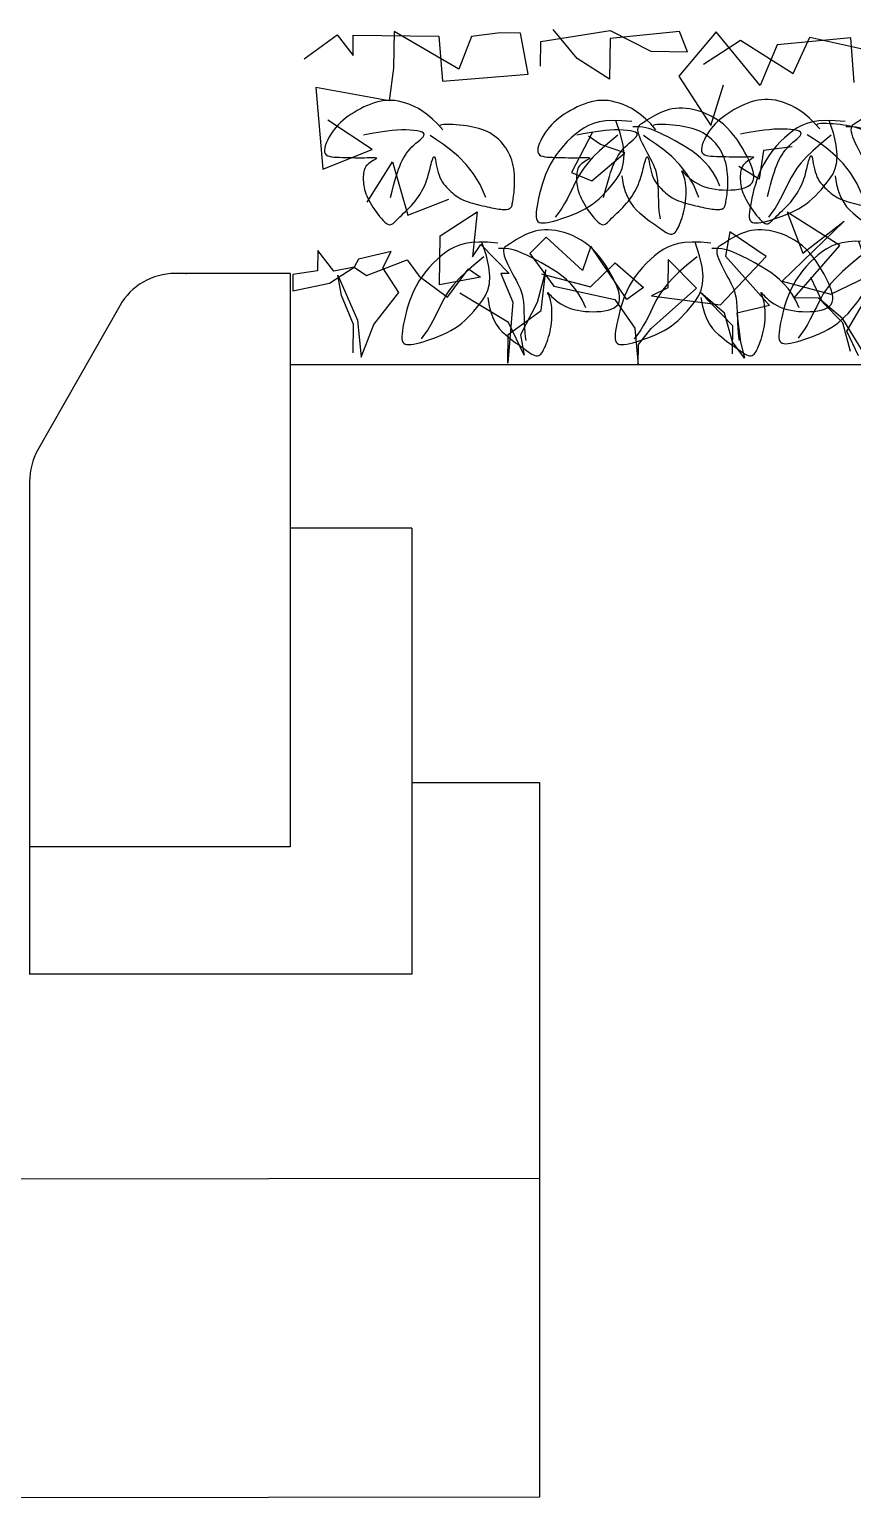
# Model space of a CAD drawing. Header units: millimetres. Extents: x 2 to 5882, y 1831 to 3462.
# Drawn here: x 1031.99 to 1035.22, y 2693.5 to 2699.31 of the extents above; entities that cross this region are included whole.
import ezdxf

# ---------------------------------------------------------------- set-up
doc = ezdxf.new("R2010")
doc.units = ezdxf.units.MM
for name, color, linetype in [('fz', 7, 'Continuous'), ('LH', 94, 'Continuous'), ('PP-COM', 7, 'Continuous'), ('尺寸标注', 4, 'Continuous'), ('绿化', 3, 'Continuous')]:
    doc.layers.add(name, color=color, linetype=linetype)

# ---------------------------------------------------------------- blocks, each defined once
blk = doc.blocks.new('cs2')
for p, q in [((4730.5877, 1071.789), (4730.1362, 1071.789)), ((4730.5877, 1071.789), (4730.5877, 1069.539)), ((4729.9188, 1071.6624), (4729.5975, 1071.0964)), ((4729.565, 1070.973), (4729.565, 1069.039)), ((4730.5877, 1069.539), (4729.565, 1069.539))]:
    blk.add_line(p, q)
for centre, start, end in [((4730.1362, 1071.539), 90, 150.42004), ((4729.815, 1070.973), 150.42004, 180)]:
    blk.add_arc(centre, 0.25, start, end)
blk.add_point((4730.1798, 1071.789))
blk = doc.blocks.new('LIM43')
at = {"color": 98}
for p, q in [((942285.3405, 2579500.7388), (942285.6132, 2579500.7831)), ((942285.4836, 2579500.6729), (942285.3891, 2579500.7861)), ((942285.6132, 2579500.7831), (942285.7721, 2579500.7009)), ((942284.4114, 2579500.6716), (942284.5407, 2579500.7657)), ((942284.5407, 2579500.7657), (942284.6036, 2579500.6849)), ((942284.6036, 2579500.6849), (942284.6047, 2579500.7649)), ((942284.6047, 2579500.7649), (942284.9407, 2579500.7603)), ((942284.7649, 2579500.7787), (942284.7629, 2579500.6348)), ((942285.019, 2579500.6313), (942284.7649, 2579500.7787)), ((942284.9407, 2579500.7603), (942284.9543, 2579500.5842)), ((942285.0687, 2579500.7585), (942285.019, 2579500.6313)), ((942285.1809, 2579500.773), (942285.0687, 2579500.7585)), ((942285.2609, 2579500.7719), (942285.1809, 2579500.773)), ((942285.2907, 2579500.6116), (942285.2609, 2579500.7719)), ((942285.3392, 2579500.6429), (942285.3405, 2579500.7388)), ((942285.6127, 2579500.7511), (942285.6105, 2579500.5912)), ((942285.8852, 2579500.7793), (942285.6127, 2579500.7511)), ((942286.0292, 2579500.7774), (942285.8828, 2579500.6035)), ((942285.9161, 2579500.699), (942285.8852, 2579500.7793)), ((942285.9794, 2579500.6501), (942286.1247, 2579500.7441)), ((942286.2023, 2579500.5672), (942286.0292, 2579500.7774)), ((942286.1247, 2579500.7441), (942286.331, 2579500.6134)), ((942286.2685, 2579500.7261), (942286.2023, 2579500.5672)), ((942286.557, 2579500.7542), (942286.2685, 2579500.7261)), ((942286.331, 2579500.6134), (942286.397, 2579500.7564)), ((942286.397, 2579500.7564), (942286.7001, 2579500.6883)), ((942286.5706, 2579500.5781), (942286.557, 2579500.7542)), ((942285.6105, 2579500.5912), (942285.4836, 2579500.6729)), ((942285.7721, 2579500.7009), (942285.9161, 2579500.699)), ((942284.7629, 2579500.6348), (942284.7452, 2579500.5071)), ((942284.9543, 2579500.5842), (942285.2907, 2579500.6116)), ((942284.7452, 2579500.5071), (942284.4578, 2579500.559)), ((942284.4578, 2579500.559), (942284.4855, 2579500.2389)), ((942285.8828, 2579500.6035), (942286.0081, 2579500.4099)), ((942286.0081, 2579500.4099), (942286.0583, 2579500.5691)), ((942284.6786, 2579500.3162), (942284.5041, 2579500.4305)), ((942285.5437, 2579500.3843), (942285.4615, 2579500.2255)), ((942285.575, 2579500.3359), (942285.5275, 2579500.3685)), ((942285.6706, 2579500.3026), (942285.575, 2579500.3359)), ((942286.3271, 2579500.3256), (942286.2148, 2579500.3112)), ((942284.4855, 2579500.2389), (942284.6786, 2579500.3162)), ((942284.6597, 2579500.1086), (942284.7579, 2579500.2671)), ((942284.7579, 2579500.2671), (942284.8191, 2579500.0584)), ((942285.5411, 2579500.1925), (942285.6706, 2579500.3026)), ((942286.2148, 2579500.3112), (942286.1973, 2579500.1995)), ((942285.4615, 2579500.2255), (942285.5411, 2579500.1925)), ((942286.1973, 2579500.1995), (942286.118, 2579500.2485)), ((942284.8191, 2579500.0584), (942284.98, 2579500.1202)), ((942284.946, 2579499.9767), (942285.0913, 2579500.0707)), ((942285.0913, 2579500.0707), (942285.0729, 2579499.8951)), ((942286.5311, 2579500.035), (942286.2878, 2579499.7985)), ((942286.5138, 2579499.9393), (942286.3076, 2579500.0701)), ((942286.3076, 2579500.0701), (942286.3694, 2579499.9093)), ((942286.3694, 2579499.9093), (942286.5311, 2579500.035)), ((942284.9434, 2579499.7849), (942284.946, 2579499.9767)), ((942285.362, 2579499.9711), (942285.2971, 2579499.908)), ((942285.5043, 2579499.8412), (942285.362, 2579499.9711)), ((942286.0825, 2579499.9932), (942286.0652, 2579499.8975)), ((942286.2252, 2579499.8953), (942286.0825, 2579499.9932)), ((942284.4651, 2579499.9194), (942284.464, 2579499.8394)), ((942284.528, 2579499.8386), (942284.4651, 2579499.9194)), ((942284.7531, 2579499.9154), (942284.6247, 2579499.8852)), ((942284.7202, 2579499.8519), (942284.7531, 2579499.9154)), ((942285.0729, 2579499.8951), (942285.1056, 2579499.9426)), ((942285.1056, 2579499.9426), (942285.216, 2579499.8292)), ((942285.5376, 2579499.9367), (942285.5043, 2579499.8412)), ((942285.6787, 2579499.7269), (942285.5376, 2579499.9367)), ((942286.335, 2579499.7339), (942286.5138, 2579499.9393)), ((942284.5114, 2579499.7908), (942284.6082, 2579499.8534)), ((942284.6082, 2579499.8534), (942284.528, 2579499.8386)), ((942284.6247, 2579499.8852), (942284.6082, 2579499.8534)), ((942284.6082, 2579499.8534), (942284.6558, 2579499.8208)), ((942284.6558, 2579499.8208), (942284.8167, 2579499.8826)), ((942284.8167, 2579499.8826), (942284.8638, 2579499.818)), ((942285.2971, 2579499.908), (942285.3914, 2579499.7788)), ((942285.5354, 2579499.7768), (942285.6327, 2579499.8714)), ((942285.6327, 2579499.8714), (942285.7434, 2579499.774)), ((942285.8409, 2579499.8846), (942285.8394, 2579499.7727)), ((942285.9514, 2579499.7711), (942285.8409, 2579499.8846)), ((942286.0465, 2579499.7059), (942286.2252, 2579499.8953)), ((942286.0652, 2579499.8975), (942286.2385, 2579499.7033)), ((942286.4792, 2579499.7479), (942286.7047, 2579499.8568)), ((942284.3678, 2579499.8248), (942284.3669, 2579499.7608)), ((942284.464, 2579499.8394), (942284.3678, 2579499.8248)), ((942284.5587, 2579499.7422), (942284.5438, 2579499.8224)), ((942284.5438, 2579499.8224), (942284.6214, 2579499.6454)), ((942284.7829, 2579499.7551), (942284.7202, 2579499.8519)), ((942284.8638, 2579499.818), (942284.9747, 2579499.7365)), ((942285.1038, 2579499.8147), (942284.9434, 2579499.7849)), ((942284.9747, 2579499.7365), (942285.0563, 2579499.8473)), ((942285.0563, 2579499.8473), (942285.1038, 2579499.8147)), ((942285.216, 2579499.8292), (942285.184, 2579499.8296)), ((942285.184, 2579499.8296), (942285.2305, 2579499.717)), ((942285.3603, 2579499.8432), (942285.3265, 2579499.7157)), ((942285.3421, 2579499.6835), (942285.3603, 2579499.8432)), ((942285.344, 2579499.8274), (942285.5354, 2579499.7768)), ((942286.2878, 2579499.7985), (942286.4792, 2579499.7479)), ((942286.4468, 2579499.7164), (942286.4001, 2579499.813)), ((942284.3669, 2579499.7608), (942284.5114, 2579499.7908)), ((942284.6052, 2579499.6296), (942284.5587, 2579499.7422)), ((942284.6852, 2579499.6286), (942284.7829, 2579499.7551)), ((942285.2134, 2579499.6373), (942285.0229, 2579499.7518)), ((942285.3914, 2579499.7788), (942285.6307, 2579499.7276)), ((942285.7434, 2579499.774), (942285.6787, 2579499.7269)), ((942285.7732, 2579499.6137), (942285.9514, 2579499.7711)), ((942285.8394, 2579499.7727), (942285.775, 2579499.7416)), ((942285.775, 2579499.7416), (942286.0465, 2579499.7059)), ((942286.0621, 2579499.6737), (942285.9672, 2579499.7549)), ((942285.9672, 2579499.7549), (942286.0934, 2579499.6253)), ((942285.2305, 2579499.717), (942285.2112, 2579499.4775)), ((942285.2128, 2579499.5894), (942285.3421, 2579499.6835)), ((942285.3265, 2579499.7157), (942285.2608, 2579499.5887)), ((942285.6307, 2579499.7276), (942285.7092, 2579499.6146)), ((942286.2385, 2579499.7033), (942286.1101, 2579499.673)), ((942286.431, 2579499.7326), (942286.335, 2579499.7339)), ((942286.5259, 2579499.6514), (942286.431, 2579499.7326)), ((942286.5257, 2579499.6354), (942286.4468, 2579499.7164)), ((942286.5412, 2579499.6032), (942286.6068, 2579499.7142)), ((942284.6037, 2579499.5177), (942284.6052, 2579499.6296)), ((942284.6214, 2579499.6454), (942284.6354, 2579499.5013)), ((942284.6354, 2579499.5013), (942284.6852, 2579499.6286)), ((942285.2757, 2579499.5086), (942285.2134, 2579499.6373)), ((942286.0926, 2579499.5614), (942286.0621, 2579499.6737)), ((942286.0934, 2579499.6253), (942286.0919, 2579499.5134)), ((942286.1101, 2579499.673), (942286.1246, 2579499.5609)), ((942286.5561, 2579499.523), (942286.5257, 2579499.6354)), ((942286.6041, 2579499.5224), (942286.5259, 2579499.6514)), ((942285.2112, 2579499.4775), (942285.2128, 2579499.5894)), ((942285.2608, 2579499.5887), (942285.2757, 2579499.5086)), ((942285.7092, 2579499.6146), (942285.7232, 2579499.4705)), ((942285.7243, 2579499.5504), (942285.7732, 2579499.6137)), ((942286.5879, 2579499.5066), (942286.5412, 2579499.6032)), ((942285.7232, 2579499.4705), (942285.7243, 2579499.5504)), ((942286.1397, 2579499.4968), (942286.0926, 2579499.5614)), ((942286.1246, 2579499.5609), (942286.1397, 2579499.4968))]:
    blk.add_line(p, q, dxfattribs=at)
blk = doc.blocks.new('花')
at = {"layer": 'LH', "color": 12}
for p, q in [((0.6123, 0.4652), (0.6009, 0.461)), ((0.6241, 0.4688), (0.6123, 0.4652)), ((0.6366, 0.4716), (0.6241, 0.4688)), ((0.6496, 0.4736), (0.6366, 0.4716)), ((0.6634, 0.4747), (0.6496, 0.4736)), ((0.6779, 0.4749), (0.6634, 0.4747)), ((0.6932, 0.4741), (0.6779, 0.4749)), ((0.7092, 0.4722), (0.6932, 0.4741)), ((0.7259, 0.4693), (0.7092, 0.4722)), ((0.7431, 0.4652), (0.7259, 0.4693)), ((0.7605, 0.4599), (0.7431, 0.4652)), ((-0.5041, 0.4071), (-0.5172, 0.4041)), ((-0.4909, 0.4092), (-0.5041, 0.4071)), ((-0.4776, 0.4103), (-0.4909, 0.4092)), ((-0.4639, 0.4103), (-0.4776, 0.4103)), ((-0.4498, 0.4093), (-0.4639, 0.4103)), ((-0.4351, 0.4072), (-0.4498, 0.4093)), ((-0.4197, 0.4041), (-0.4351, 0.4072)), ((0.5205, 0.4095), (0.5141, 0.4049)), ((0.5274, 0.4146), (0.5205, 0.4095)), ((0.5349, 0.4203), (0.5274, 0.4146)), ((0.5429, 0.4263), (0.5349, 0.4203)), ((0.5514, 0.4325), (0.5429, 0.4263)), ((0.5604, 0.4387), (0.5514, 0.4325)), ((0.5698, 0.4448), (0.5604, 0.4387)), ((0.5797, 0.4507), (0.5698, 0.4448)), ((0.5901, 0.4561), (0.5797, 0.4507)), ((0.6009, 0.461), (0.5901, 0.4561)), ((0.7779, 0.4533), (0.7605, 0.4599)), ((0.7953, 0.4454), (0.7779, 0.4533)), ((0.8123, 0.4361), (0.7953, 0.4454)), ((0.8287, 0.4253), (0.8123, 0.4361)), ((0.8445, 0.4131), (0.8287, 0.4253)), ((0.8595, 0.3996), (0.8445, 0.4131)), ((-0.6196, 0.3512), (-0.6308, 0.3427)), ((-0.6078, 0.3596), (-0.6196, 0.3512)), ((-0.5955, 0.3677), (-0.6078, 0.3596)), ((-0.5828, 0.3754), (-0.5955, 0.3677)), ((-0.5698, 0.3826), (-0.5828, 0.3754)), ((-0.5567, 0.3892), (-0.5698, 0.3826)), ((-0.5435, 0.395), (-0.5567, 0.3892)), ((-0.5303, 0.4), (-0.5435, 0.395)), ((-0.5172, 0.4041), (-0.5303, 0.4)), ((-0.4036, 0.3998), (-0.4197, 0.4041)), ((-0.3867, 0.3941), (-0.4036, 0.3998)), ((-0.369, 0.3867), (-0.3867, 0.3941)), ((-0.3504, 0.3772), (-0.369, 0.3867)), ((-0.331, 0.3653), (-0.3504, 0.3772)), ((-0.3106, 0.3508), (-0.331, 0.3653)), ((-0.2893, 0.3332), (-0.3106, 0.3508)), ((0.2691, 0.3526), (0.2535, 0.3385)), ((0.2851, 0.3652), (0.2691, 0.3526)), ((0.3021, 0.3764), (0.2851, 0.3652)), ((0.321, 0.3859), (0.3021, 0.3764)), ((0.3425, 0.3937), (0.321, 0.3859)), ((0.3674, 0.3998), (0.3425, 0.3937)), ((0.3964, 0.4039), (0.3674, 0.3998)), ((0.4303, 0.4061), (0.3964, 0.4039)), ((0.4295, 0.3534), (0.4075, 0.4044)), ((0.4433, 0.3104), (0.4295, 0.3534)), ((0.47, 0.4062), (0.4303, 0.4061)), ((0.4891, 0.387), (0.4751, 0.385)), ((0.5023, 0.3878), (0.4891, 0.387)), ((0.4954, 0.3823), (0.4953, 0.3759)), ((0.4953, 0.3759), (0.4968, 0.3682)), ((0.4969, 0.3877), (0.4954, 0.3823)), ((0.4968, 0.3682), (0.5, 0.3591)), ((0.4996, 0.3924), (0.4969, 0.3877)), ((0.5035, 0.3966), (0.4996, 0.3924)), ((0.5, 0.3591), (0.5045, 0.3487)), ((0.5147, 0.3874), (0.5023, 0.3878)), ((0.5084, 0.4007), (0.5035, 0.3966)), ((0.5045, 0.3487), (0.5103, 0.3374)), ((0.5141, 0.4049), (0.5084, 0.4007)), ((0.5267, 0.3861), (0.5147, 0.3874)), ((0.5385, 0.3838), (0.5267, 0.3861)), ((0.5503, 0.3808), (0.5385, 0.3838)), ((0.5622, 0.3771), (0.5503, 0.3808)), ((0.5745, 0.373), (0.5622, 0.3771)), ((0.5875, 0.3683), (0.5745, 0.373)), ((0.601, 0.3633), (0.5875, 0.3683)), ((0.6152, 0.3577), (0.601, 0.3633)), ((0.63, 0.3515), (0.6152, 0.3577)), ((0.6454, 0.3448), (0.63, 0.3515)), ((0.8738, 0.3851), (0.8595, 0.3996)), ((0.8872, 0.3699), (0.8738, 0.3851)), ((0.8998, 0.3542), (0.8872, 0.3699)), ((0.9116, 0.3382), (0.8998, 0.3542)), ((-0.6772, 0.2977), (-0.6847, 0.2879)), ((-0.6691, 0.3072), (-0.6772, 0.2977)), ((-0.6605, 0.3163), (-0.6691, 0.3072)), ((-0.6512, 0.3253), (-0.6605, 0.3163)), ((-0.6414, 0.334), (-0.6512, 0.3253)), ((-0.6308, 0.3427), (-0.6414, 0.334)), ((-0.4653, 0.2923), (-0.4836, 0.2888)), ((-0.447, 0.2954), (-0.4653, 0.2923)), ((-0.4289, 0.2977), (-0.447, 0.2954)), ((-0.4114, 0.2993), (-0.4289, 0.2977)), ((-0.3949, 0.3002), (-0.4114, 0.2993)), ((-0.3799, 0.3003), (-0.3949, 0.3002)), ((-0.3666, 0.2996), (-0.3799, 0.3003)), ((-0.3555, 0.2981), (-0.3666, 0.2996)), ((-0.3469, 0.2958), (-0.3555, 0.2981)), ((-0.3413, 0.2926), (-0.3469, 0.2958)), ((-0.3389, 0.2886), (-0.3413, 0.2926)), ((-0.267, 0.3124), (-0.2893, 0.3332)), ((-0.2776, 0.3296), (-0.2796, 0.3273)), ((-0.2724, 0.3315), (-0.2776, 0.3296)), ((-0.2646, 0.333), (-0.2724, 0.3315)), ((-0.2545, 0.3341), (-0.2646, 0.333)), ((-0.2428, 0.3349), (-0.2545, 0.3341)), ((-0.2299, 0.3354), (-0.2428, 0.3349)), ((-0.2163, 0.3356), (-0.2299, 0.3354)), ((-0.2025, 0.3355), (-0.2163, 0.3356)), ((-0.1889, 0.3352), (-0.2025, 0.3355)), ((-0.1756, 0.3347), (-0.1889, 0.3352)), ((-0.1627, 0.3338), (-0.1756, 0.3347)), ((-0.1502, 0.3326), (-0.1627, 0.3338)), ((-0.1379, 0.3309), (-0.1502, 0.3326)), ((-0.1261, 0.3288), (-0.1379, 0.3309)), ((-0.1145, 0.3262), (-0.1261, 0.3288)), ((-0.1034, 0.323), (-0.1145, 0.3262)), ((-0.0926, 0.3192), (-0.1034, 0.323)), ((-0.0822, 0.3148), (-0.0926, 0.3192)), ((-0.0723, 0.3098), (-0.0822, 0.3148)), ((-0.0627, 0.3043), (-0.0723, 0.3098)), ((-0.0535, 0.2983), (-0.0627, 0.3043)), ((-0.0448, 0.2918), (-0.0535, 0.2983)), ((-0.0365, 0.2849), (-0.0448, 0.2918)), ((0.2238, 0.3066), (0.21, 0.2891)), ((0.2384, 0.3231), (0.2238, 0.3066)), ((0.2535, 0.3385), (0.2384, 0.3231)), ((0.3832, 0.3123), (0.3533, 0.281)), ((0.4201, 0.348), (0.3832, 0.3123)), ((0.45, 0.2744), (0.4433, 0.3104)), ((0.5103, 0.3374), (0.5169, 0.3254)), ((0.5169, 0.3254), (0.5242, 0.3132)), ((0.5242, 0.3132), (0.5318, 0.3009)), ((0.5318, 0.3009), (0.5395, 0.2889)), ((0.6615, 0.3373), (0.6454, 0.3448)), ((0.6782, 0.3292), (0.6615, 0.3373)), ((0.6956, 0.3202), (0.6782, 0.3292)), ((0.7136, 0.3104), (0.6956, 0.3202)), ((0.732, 0.2992), (0.7136, 0.3104)), ((0.7506, 0.2864), (0.732, 0.2992)), ((0.9225, 0.3222), (0.9116, 0.3382)), ((0.9325, 0.3065), (0.9225, 0.3222)), ((0.9415, 0.2913), (0.9325, 0.3065)), ((0.9494, 0.2767), (0.9415, 0.2913)), ((-0.7146, 0.2331), (-0.7184, 0.222)), ((-0.7098, 0.2444), (-0.7146, 0.2331)), ((-0.7044, 0.2558), (-0.7098, 0.2444)), ((-0.6983, 0.267), (-0.7044, 0.2558)), ((-0.6917, 0.2777), (-0.6983, 0.267)), ((-0.6847, 0.2879), (-0.6917, 0.2777)), ((-0.5639, 0.2687), (-0.5755, 0.2654)), ((-0.5503, 0.2725), (-0.5639, 0.2687)), ((-0.5352, 0.2765), (-0.5503, 0.2725)), ((-0.5189, 0.2807), (-0.5352, 0.2765)), ((-0.5016, 0.2848), (-0.5189, 0.2807)), ((-0.4836, 0.2888), (-0.5016, 0.2848)), ((-0.3887, 0.2263), (-0.382, 0.2348)), ((-0.382, 0.2348), (-0.3749, 0.2429)), ((-0.3749, 0.2429), (-0.3674, 0.2508)), ((-0.3674, 0.2508), (-0.3598, 0.2584)), ((-0.3598, 0.2584), (-0.3528, 0.2656)), ((-0.3528, 0.2656), (-0.3467, 0.2722)), ((-0.3467, 0.2722), (-0.342, 0.2784)), ((-0.342, 0.2784), (-0.3393, 0.2838)), ((-0.3393, 0.2838), (-0.3389, 0.2886)), ((-0.2887, 0.2709), (-0.3142, 0.2852)), ((-0.2597, 0.2546), (-0.2887, 0.2709)), ((-0.2285, 0.2353), (-0.2597, 0.2546)), ((-0.1961, 0.2122), (-0.2285, 0.2353)), ((-0.0287, 0.2775), (-0.0365, 0.2849)), ((-0.0214, 0.2698), (-0.0287, 0.2775)), ((-0.0145, 0.2617), (-0.0214, 0.2698)), ((-0.0081, 0.2531), (-0.0145, 0.2617)), ((-0.0021, 0.2443), (-0.0081, 0.2531)), ((0.0033, 0.235), (-0.0021, 0.2443)), ((0.0082, 0.2254), (0.0033, 0.235)), ((0.1851, 0.2516), (0.1743, 0.232)), ((0.1971, 0.2707), (0.1851, 0.2516)), ((0.21, 0.2891), (0.1971, 0.2707)), ((0.3296, 0.2535), (0.311, 0.2291)), ((0.3533, 0.281), (0.3296, 0.2535)), ((0.4471, 0.2192), (0.4509, 0.2443)), ((0.4509, 0.2443), (0.45, 0.2744)), ((0.5395, 0.2889), (0.547, 0.2775)), ((0.547, 0.2775), (0.554, 0.2669)), ((0.554, 0.2669), (0.5606, 0.2568)), ((0.5606, 0.2568), (0.5668, 0.2468)), ((0.5668, 0.2468), (0.5724, 0.2364)), ((0.5724, 0.2364), (0.5775, 0.2253)), ((0.7689, 0.2715), (0.7506, 0.2864)), ((0.7869, 0.254), (0.7689, 0.2715)), ((0.8042, 0.2335), (0.7869, 0.254)), ((0.8205, 0.2097), (0.8042, 0.2335)), ((0.9559, 0.2627), (0.9494, 0.2767)), ((0.9608, 0.2496), (0.9559, 0.2627)), ((0.964, 0.2372), (0.9608, 0.2496)), ((0.9651, 0.2258), (0.964, 0.2372)), ((-0.7228, 0.2017), (-0.723, 0.1931)), ((-0.723, 0.1931), (-0.7218, 0.1859)), ((-0.7212, 0.2114), (-0.7228, 0.2017)), ((-0.7218, 0.1859), (-0.7189, 0.1803)), ((-0.7184, 0.222), (-0.7212, 0.2114)), ((-0.7189, 0.1803), (-0.7145, 0.1761)), ((-0.7145, 0.1761), (-0.7087, 0.1731)), ((-0.6128, 0.1735), (-0.6001, 0.1744)), ((-0.6001, 0.1744), (-0.5877, 0.1754)), ((-0.5877, 0.1754), (-0.5757, 0.1764)), ((-0.5757, 0.1764), (-0.5644, 0.1774)), ((-0.5644, 0.1774), (-0.5539, 0.1785)), ((-0.5539, 0.1785), (-0.5445, 0.1794)), ((-0.5445, 0.1794), (-0.5362, 0.1803)), ((-0.5362, 0.1803), (-0.5291, 0.1808)), ((-0.5291, 0.1808), (-0.5235, 0.1811)), ((-0.5204, 0.175), (-0.5245, 0.1721)), ((-0.5235, 0.1811), (-0.5194, 0.181)), ((-0.5176, 0.1774), (-0.5204, 0.175)), ((-0.5194, 0.181), (-0.517, 0.1804)), ((-0.5164, 0.1792), (-0.5176, 0.1774)), ((-0.517, 0.1804), (-0.5164, 0.1792)), ((-0.4198, 0.1674), (-0.4157, 0.1784)), ((-0.4157, 0.1784), (-0.4111, 0.1888)), ((-0.4111, 0.1888), (-0.4061, 0.1988)), ((-0.4061, 0.1988), (-0.4008, 0.2084)), ((-0.4008, 0.2084), (-0.395, 0.2175)), ((-0.395, 0.2175), (-0.3887, 0.2263)), ((-0.3015, 0.1739), (-0.3001, 0.1819)), ((-0.3001, 0.1819), (-0.2986, 0.1891)), ((-0.2986, 0.1891), (-0.297, 0.1952)), ((-0.297, 0.1952), (-0.2954, 0.2)), ((-0.2954, 0.2), (-0.2937, 0.203)), ((-0.2937, 0.203), (-0.2919, 0.2039)), ((-0.2919, 0.2039), (-0.29, 0.2024)), ((-0.29, 0.2024), (-0.288, 0.1984)), ((-0.288, 0.1984), (-0.2858, 0.1921)), ((-0.2858, 0.1921), (-0.2835, 0.184)), ((-0.2835, 0.184), (-0.2809, 0.1747)), ((-0.2809, 0.1747), (-0.278, 0.1644)), ((-0.1637, 0.1842), (-0.1961, 0.2122)), ((-0.1322, 0.1503), (-0.1637, 0.1842)), ((0.0127, 0.2155), (0.0082, 0.2254)), ((0.0166, 0.2052), (0.0127, 0.2155)), ((0.02, 0.1945), (0.0166, 0.2052)), ((0.023, 0.1837), (0.02, 0.1945)), ((0.0254, 0.1727), (0.023, 0.1837)), ((0.1566, 0.1916), (0.1498, 0.1712)), ((0.1648, 0.2119), (0.1566, 0.1916)), ((0.1743, 0.232), (0.1648, 0.2119)), ((0.2857, 0.1875), (0.277, 0.169)), ((0.2967, 0.2074), (0.2857, 0.1875)), ((0.311, 0.2291), (0.2967, 0.2074)), ((0.42, 0.1633), (0.4305, 0.1797)), ((0.4305, 0.1797), (0.4399, 0.198)), ((0.4399, 0.198), (0.4471, 0.2192)), ((0.4485, 0.19), (0.4569, 0.1573)), ((0.5775, 0.2253), (0.582, 0.2129)), ((0.582, 0.2129), (0.5861, 0.1991)), ((0.5861, 0.1991), (0.5896, 0.1832)), ((0.5896, 0.1832), (0.5926, 0.1651)), ((0.682, 0.2284), (0.682, 0.2291)), ((0.682, 0.2291), (0.6836, 0.2281)), ((0.6831, 0.2259), (0.682, 0.2284)), ((0.6852, 0.222), (0.6831, 0.2259)), ((0.6836, 0.2281), (0.6869, 0.2253)), ((0.688, 0.2166), (0.6852, 0.222)), ((0.6869, 0.2253), (0.6919, 0.221)), ((0.6911, 0.2099), (0.688, 0.2166)), ((0.6944, 0.202), (0.6911, 0.2099)), ((0.6919, 0.221), (0.6984, 0.2155)), ((0.6974, 0.1929), (0.6944, 0.202)), ((0.7001, 0.1829), (0.6974, 0.1929)), ((0.6984, 0.2155), (0.7063, 0.2092)), ((0.7023, 0.1721), (0.7001, 0.1829)), ((0.7063, 0.2092), (0.7154, 0.2025)), ((0.7154, 0.2025), (0.7257, 0.1957)), ((0.7257, 0.1957), (0.737, 0.1893)), ((0.737, 0.1893), (0.7492, 0.1834)), ((0.7492, 0.1834), (0.762, 0.1786)), ((0.762, 0.1786), (0.7756, 0.1747)), ((0.7756, 0.1747), (0.7896, 0.1717)), ((0.8356, 0.182), (0.8205, 0.2097)), ((0.8956, 0.1732), (0.91, 0.1763)), ((0.91, 0.1763), (0.9234, 0.1803)), ((0.9234, 0.1803), (0.9355, 0.1852)), ((0.9355, 0.1852), (0.9459, 0.1911)), ((0.9459, 0.1911), (0.9544, 0.1981)), ((0.9544, 0.1981), (0.9605, 0.2062)), ((0.9605, 0.2062), (0.964, 0.2155)), ((0.964, 0.2155), (0.9651, 0.2258)), ((-0.7087, 0.1731), (-0.7016, 0.1713)), ((-0.7016, 0.1713), (-0.6933, 0.1703)), ((-0.6933, 0.1703), (-0.6839, 0.17)), ((-0.6839, 0.17), (-0.6736, 0.1701)), ((-0.6736, 0.1701), (-0.6625, 0.1706)), ((-0.6625, 0.1706), (-0.6506, 0.1712)), ((-0.6506, 0.1712), (-0.6383, 0.1719)), ((-0.6383, 0.1719), (-0.6256, 0.1727)), ((-0.6256, 0.1727), (-0.6128, 0.1735)), ((-0.5626, 0.1166), (-0.5627, 0.1101)), ((-0.5621, 0.1228), (-0.5626, 0.1166)), ((-0.5611, 0.1289), (-0.5621, 0.1228)), ((-0.5595, 0.1347), (-0.5611, 0.1289)), ((-0.5573, 0.1403), (-0.5595, 0.1347)), ((-0.5543, 0.1457), (-0.5573, 0.1403)), ((-0.5504, 0.1509), (-0.5543, 0.1457)), ((-0.5457, 0.1558), (-0.5504, 0.1509)), ((-0.5404, 0.1604), (-0.5457, 0.1558)), ((-0.5348, 0.1647), (-0.5404, 0.1604)), ((-0.5294, 0.1686), (-0.5348, 0.1647)), ((-0.5245, 0.1721), (-0.5294, 0.1686)), ((-0.4339, 0.1144), (-0.4305, 0.1297)), ((-0.4305, 0.1297), (-0.4272, 0.1434)), ((-0.4272, 0.1434), (-0.4236, 0.1558)), ((-0.4236, 0.1558), (-0.4198, 0.1674)), ((-0.3127, 0.112), (-0.3105, 0.1212)), ((-0.3105, 0.1212), (-0.3087, 0.1303)), ((-0.3087, 0.1303), (-0.3071, 0.1393)), ((-0.3071, 0.1393), (-0.3056, 0.1482)), ((-0.3056, 0.1482), (-0.3042, 0.1569)), ((-0.3042, 0.1569), (-0.3029, 0.1655)), ((-0.3029, 0.1655), (-0.3015, 0.1739)), ((-0.278, 0.1644), (-0.2747, 0.1537)), ((-0.2747, 0.1537), (-0.2711, 0.1431)), ((-0.2711, 0.1431), (-0.2669, 0.1331)), ((-0.2669, 0.1331), (-0.2623, 0.1239)), ((-0.2623, 0.1239), (-0.2572, 0.1156)), ((-0.1029, 0.1097), (-0.1322, 0.1503)), ((0.0275, 0.1617), (0.0254, 0.1727)), ((0.0291, 0.1507), (0.0275, 0.1617)), ((0.0304, 0.1399), (0.0291, 0.1507)), ((0.0313, 0.1293), (0.0304, 0.1399)), ((0.0319, 0.1191), (0.0313, 0.1293)), ((0.0323, 0.1094), (0.0319, 0.1191)), ((0.1395, 0.1311), (0.1357, 0.1118)), ((0.1441, 0.1509), (0.1395, 0.1311)), ((0.1498, 0.1712), (0.1441, 0.1509)), ((0.2561, 0.1163), (0.2492, 0.0987)), ((0.2628, 0.1338), (0.2561, 0.1163)), ((0.2696, 0.1513), (0.2628, 0.1338)), ((0.277, 0.169), (0.2696, 0.1513)), ((0.378, 0.106), (0.3887, 0.1192)), ((0.3887, 0.1192), (0.3992, 0.1331)), ((0.3992, 0.1331), (0.4096, 0.1478)), ((0.4096, 0.1478), (0.42, 0.1633)), ((0.4569, 0.1573), (0.4671, 0.1299)), ((0.4671, 0.1299), (0.4785, 0.1072)), ((0.5926, 0.1651), (0.5952, 0.1453)), ((0.5952, 0.1453), (0.5976, 0.1247)), ((0.5976, 0.1247), (0.5999, 0.1039)), ((0.704, 0.1607), (0.7023, 0.1721)), ((0.7053, 0.1487), (0.704, 0.1607)), ((0.7061, 0.1365), (0.7053, 0.1487)), ((0.7065, 0.1242), (0.7061, 0.1365)), ((0.7064, 0.112), (0.7065, 0.1242)), ((0.7896, 0.1717), (0.8042, 0.1696)), ((0.8042, 0.1696), (0.8191, 0.1684)), ((0.8191, 0.1684), (0.8343, 0.1679)), ((0.8343, 0.1679), (0.8496, 0.1682)), ((0.8496, 0.1682), (0.8651, 0.1692)), ((0.8651, 0.1692), (0.8805, 0.1708)), ((0.8805, 0.1708), (0.8956, 0.1732)), ((-0.5627, 0.1101), (-0.5625, 0.1035)), ((-0.5625, 0.1035), (-0.5621, 0.0967)), ((-0.5621, 0.0967), (-0.5614, 0.0897)), ((-0.5614, 0.0897), (-0.5605, 0.0825)), ((-0.5605, 0.0825), (-0.5592, 0.0752)), ((-0.5592, 0.0752), (-0.5576, 0.0678)), ((-0.5576, 0.0678), (-0.5555, 0.0603)), ((-0.5555, 0.0603), (-0.553, 0.0526)), ((-0.4452, 0.0553), (-0.4411, 0.0775)), ((-0.4411, 0.0775), (-0.4374, 0.0971)), ((-0.4374, 0.0971), (-0.4339, 0.1144)), ((-0.3347, 0.0534), (-0.3299, 0.0634)), ((-0.3299, 0.0634), (-0.3255, 0.0733)), ((-0.3255, 0.0733), (-0.3216, 0.0832)), ((-0.3216, 0.0832), (-0.3181, 0.0929)), ((-0.3181, 0.0929), (-0.3152, 0.1025)), ((-0.3152, 0.1025), (-0.3127, 0.112)), ((-0.2572, 0.1156), (-0.2517, 0.108)), ((-0.2517, 0.108), (-0.246, 0.1012)), ((-0.246, 0.1012), (-0.24, 0.0949)), ((-0.24, 0.0949), (-0.2338, 0.0891)), ((-0.2338, 0.0891), (-0.2276, 0.0837)), ((-0.2276, 0.0837), (-0.2213, 0.0785)), ((-0.2213, 0.0785), (-0.215, 0.0735)), ((-0.215, 0.0735), (-0.2087, 0.0688)), ((-0.2087, 0.0688), (-0.2022, 0.0642)), ((-0.2022, 0.0642), (-0.1956, 0.0598)), ((-0.1956, 0.0598), (-0.1886, 0.0557)), ((-0.0767, 0.0613), (-0.1029, 0.1097)), ((0.0301, 0.0553), (0.0306, 0.0614)), ((0.0306, 0.0614), (0.0311, 0.068)), ((0.0311, 0.068), (0.0316, 0.0753)), ((0.0316, 0.0753), (0.032, 0.083)), ((0.032, 0.083), (0.0322, 0.0913)), ((0.0322, 0.0913), (0.0324, 0.1001)), ((0.0324, 0.1001), (0.0323, 0.1094)), ((0.1284, 0.0599), (0.1269, 0.0452)), ((0.1303, 0.076), (0.1284, 0.0599)), ((0.1327, 0.0934), (0.1303, 0.076)), ((0.1357, 0.1118), (0.1327, 0.0934)), ((0.2336, 0.063), (0.2243, 0.0446)), ((0.2418, 0.081), (0.2336, 0.063)), ((0.2492, 0.0987), (0.2418, 0.081)), ((0.3157, 0.0498), (0.3298, 0.0598)), ((0.3298, 0.0598), (0.343, 0.0704)), ((0.343, 0.0704), (0.3553, 0.0816)), ((0.3553, 0.0816), (0.3669, 0.0935)), ((0.3669, 0.0935), (0.378, 0.106)), ((0.4785, 0.1072), (0.4909, 0.0886)), ((0.4909, 0.0886), (0.5039, 0.0735)), ((0.5039, 0.0735), (0.5169, 0.0613)), ((0.5169, 0.0613), (0.5297, 0.0512)), ((0.5999, 0.1039), (0.6024, 0.0837)), ((0.6024, 0.0837), (0.6051, 0.0649)), ((0.6051, 0.0649), (0.6083, 0.0483)), ((0.6997, 0.0561), (0.7018, 0.0664)), ((0.7018, 0.0664), (0.7035, 0.0772)), ((0.7035, 0.0772), (0.7049, 0.0884)), ((0.7049, 0.0884), (0.7059, 0.1)), ((0.7059, 0.1), (0.7064, 0.112)), ((-0.553, 0.0526), (-0.55, 0.0448)), ((-0.55, 0.0448), (-0.5465, 0.0369)), ((-0.5465, 0.0369), (-0.5425, 0.0289)), ((-0.5425, 0.0289), (-0.538, 0.0208)), ((-0.538, 0.0208), (-0.533, 0.0126)), ((-0.533, 0.0126), (-0.5275, 0.0043)), ((-0.5275, 0.0043), (-0.5215, -0.0042)), ((-0.4497, 0.0301), (-0.4452, 0.0553)), ((-0.3719, -0.0028), (-0.3649, 0.0059)), ((-0.3649, 0.0059), (-0.3581, 0.015)), ((-0.3581, 0.015), (-0.3517, 0.0243)), ((-0.3517, 0.0243), (-0.3456, 0.0338)), ((-0.3456, 0.0338), (-0.34, 0.0436)), ((-0.34, 0.0436), (-0.3347, 0.0534)), ((-0.1886, 0.0557), (-0.1813, 0.0518)), ((-0.1813, 0.0518), (-0.1735, 0.0483)), ((-0.1735, 0.0483), (-0.1652, 0.045)), ((-0.1652, 0.045), (-0.1563, 0.0421)), ((-0.1563, 0.0421), (-0.1469, 0.0394)), ((-0.1469, 0.0394), (-0.1371, 0.0371)), ((-0.1371, 0.0371), (-0.1271, 0.0349)), ((-0.1271, 0.0349), (-0.1169, 0.033)), ((-0.1169, 0.033), (-0.1068, 0.0312)), ((-0.1068, 0.0312), (-0.0968, 0.0296)), ((-0.0968, 0.0296), (-0.087, 0.0281)), ((-0.087, 0.0281), (-0.0776, 0.0267)), ((-0.0776, 0.0267), (-0.0685, 0.0254)), ((-0.0685, 0.0254), (-0.0598, 0.0242)), ((-0.0598, 0.0242), (-0.0514, 0.0232)), ((-0.0514, 0.0232), (-0.0434, 0.0222)), ((-0.0434, 0.0222), (-0.0357, 0.0214)), ((-0.0357, 0.0214), (-0.0283, 0.0208)), ((-0.0283, 0.0208), (-0.0213, 0.0204)), ((-0.0213, 0.0204), (-0.0145, 0.0201)), ((-0.0145, 0.0201), (-0.0082, 0.0201)), ((-0.0082, 0.0201), (-0.0022, 0.0202)), ((-0.0022, 0.0202), (0.0033, 0.0207)), ((0.0033, 0.0207), (0.0084, 0.0214)), ((0.0084, 0.0214), (0.0129, 0.0225)), ((0.0129, 0.0225), (0.0168, 0.0238)), ((0.0168, 0.0238), (0.0201, 0.0256)), ((0.0201, 0.0256), (0.0228, 0.0277)), ((0.0228, 0.0277), (0.0248, 0.0302)), ((0.0248, 0.0302), (0.0264, 0.0331)), ((0.0264, 0.0331), (0.0276, 0.0365)), ((0.0276, 0.0365), (0.0285, 0.0404)), ((0.0285, 0.0404), (0.0291, 0.0448)), ((0.0291, 0.0448), (0.0296, 0.0498)), ((0.0296, 0.0498), (0.0301, 0.0553)), ((0.1258, 0.032), (0.1253, 0.0203)), ((0.1253, 0.0203), (0.1255, 0.0101)), ((0.1255, 0.0101), (0.1265, 0.0014)), ((0.1269, 0.0452), (0.1258, 0.032)), ((0.1265, 0.0014), (0.1284, -0.0058)), ((0.2137, 0.0259), (0.2013, 0.0065)), ((0.2103, -0.0035), (0.2244, 0.0022)), ((0.2243, 0.0446), (0.2137, 0.0259)), ((0.2244, 0.0022), (0.2392, 0.0086)), ((0.2392, 0.0086), (0.2545, 0.0156)), ((0.2545, 0.0156), (0.2701, 0.0232)), ((0.2701, 0.0232), (0.2856, 0.0315)), ((0.2856, 0.0315), (0.3009, 0.0403)), ((0.3009, 0.0403), (0.3157, 0.0498)), ((0.5297, 0.0512), (0.5418, 0.0427)), ((0.5418, 0.0427), (0.553, 0.0353)), ((0.553, 0.0353), (0.5633, 0.0287)), ((0.5633, 0.0287), (0.5727, 0.0228)), ((0.5727, 0.0228), (0.5814, 0.0174)), ((0.5814, 0.0174), (0.5896, 0.0126)), ((0.5896, 0.0126), (0.5974, 0.008)), ((0.5974, 0.008), (0.6048, 0.0037)), ((0.6048, 0.0037), (0.6121, -0.0006)), ((0.6083, 0.0483), (0.6121, 0.0346)), ((0.6817, -0.0025), (0.6845, 0.0041)), ((0.6845, 0.0041), (0.6873, 0.0115)), ((0.6873, 0.0115), (0.6899, 0.0194)), ((0.6899, 0.0194), (0.6925, 0.0279)), ((0.6925, 0.0279), (0.6951, 0.0368)), ((0.6951, 0.0368), (0.6975, 0.0462)), ((0.6975, 0.0462), (0.6997, 0.0561)), ((-0.5215, -0.0042), (-0.5151, -0.0128)), ((-0.5151, -0.0128), (-0.5083, -0.0215)), ((-0.5083, -0.0215), (-0.501, -0.0304)), ((-0.501, -0.0304), (-0.4935, -0.0391)), ((-0.4935, -0.0391), (-0.4858, -0.0475)), ((-0.4858, -0.0475), (-0.4782, -0.0552)), ((-0.4782, -0.0552), (-0.4707, -0.0622)), ((-0.4219, -0.061), (-0.4171, -0.0551)), ((-0.4171, -0.0551), (-0.4119, -0.0486)), ((-0.4119, -0.0486), (-0.406, -0.0418)), ((-0.406, -0.0418), (-0.3997, -0.0346)), ((-0.3997, -0.0346), (-0.393, -0.0271)), ((-0.393, -0.0271), (-0.386, -0.0193)), ((-0.386, -0.0193), (-0.379, -0.0112)), ((-0.379, -0.0112), (-0.3719, -0.0028)), ((0.1272, -0.0543), (0.1159, -0.0585)), ((0.139, -0.0507), (0.1272, -0.0543)), ((0.1284, -0.0058), (0.1313, -0.0115)), ((0.1313, -0.0115), (0.1354, -0.0157)), ((0.1354, -0.0157), (0.1407, -0.0184)), ((0.1515, -0.0479), (0.139, -0.0507)), ((0.1407, -0.0184), (0.1473, -0.0196)), ((0.1473, -0.0196), (0.155, -0.0196)), ((0.1645, -0.0459), (0.1515, -0.0479)), ((0.155, -0.0196), (0.1639, -0.0183)), ((0.1639, -0.0183), (0.1739, -0.016)), ((0.1783, -0.0448), (0.1645, -0.0459)), ((0.1739, -0.016), (0.185, -0.0127)), ((0.1928, -0.0446), (0.1783, -0.0448)), ((0.185, -0.0127), (0.1971, -0.0085)), ((0.2081, -0.0454), (0.1928, -0.0446)), ((0.1971, -0.0085), (0.2103, -0.0035)), ((0.2241, -0.0473), (0.2081, -0.0454)), ((0.2408, -0.0502), (0.2241, -0.0473)), ((0.258, -0.0543), (0.2408, -0.0502)), ((0.2754, -0.0596), (0.258, -0.0543)), ((0.6121, -0.0006), (0.6193, -0.0049)), ((0.6193, -0.0049), (0.6263, -0.009)), ((0.6263, -0.009), (0.6332, -0.0129)), ((0.6332, -0.0129), (0.6399, -0.0162)), ((0.6399, -0.0162), (0.6462, -0.019)), ((0.6462, -0.019), (0.6522, -0.0209)), ((0.6522, -0.0209), (0.6578, -0.0218)), ((0.6578, -0.0218), (0.6628, -0.0215)), ((0.6628, -0.0215), (0.6674, -0.02)), ((0.6674, -0.02), (0.6715, -0.0172)), ((0.6715, -0.0172), (0.6752, -0.0133)), ((0.6752, -0.0133), (0.6786, -0.0084)), ((0.6786, -0.0084), (0.6817, -0.0025)), ((-0.4707, -0.0622), (-0.4634, -0.068)), ((-0.4634, -0.068), (-0.4567, -0.0725)), ((-0.4567, -0.0725), (-0.4504, -0.0754)), ((-0.4504, -0.0754), (-0.4449, -0.0765)), ((-0.4449, -0.0765), (-0.4398, -0.0759)), ((-0.4398, -0.0759), (-0.4352, -0.0739)), ((-0.4352, -0.0739), (-0.4308, -0.0707)), ((-0.4308, -0.0707), (-0.4264, -0.0663)), ((-0.4264, -0.0663), (-0.4219, -0.061)), ((-0.0887, -0.1156), (-0.1177, -0.1197)), ((-0.0548, -0.1134), (-0.0887, -0.1156)), ((-0.0555, -0.1661), (-0.0776, -0.1151)), ((-0.0151, -0.1133), (-0.0548, -0.1134)), ((0.029, -0.1146), (0.0233, -0.1188)), ((0.0354, -0.11), (0.029, -0.1146)), ((0.0423, -0.1049), (0.0354, -0.11)), ((0.0498, -0.0992), (0.0423, -0.1049)), ((0.0578, -0.0932), (0.0498, -0.0992)), ((0.0663, -0.087), (0.0578, -0.0932)), ((0.0753, -0.0808), (0.0663, -0.087)), ((0.0847, -0.0747), (0.0753, -0.0808)), ((0.0946, -0.0688), (0.0847, -0.0747)), ((0.105, -0.0634), (0.0946, -0.0688)), ((0.1159, -0.0585), (0.105, -0.0634)), ((0.2929, -0.0662), (0.2754, -0.0596)), ((0.3102, -0.0741), (0.2929, -0.0662)), ((0.3272, -0.0834), (0.3102, -0.0741)), ((0.3436, -0.0942), (0.3272, -0.0834)), ((0.3594, -0.1064), (0.3436, -0.0942)), ((0.3744, -0.1199), (0.3594, -0.1064)), ((-0.216, -0.1669), (-0.2316, -0.181)), ((-0.2, -0.1543), (-0.216, -0.1669)), ((-0.183, -0.1431), (-0.2, -0.1543)), ((-0.1641, -0.1336), (-0.183, -0.1431)), ((-0.1426, -0.1258), (-0.1641, -0.1336)), ((-0.1177, -0.1197), (-0.1426, -0.1258)), ((-0.0649, -0.1715), (-0.1019, -0.2072)), ((-0.0418, -0.2091), (-0.0555, -0.1661)), ((0.0041, -0.1325), (-0.0099, -0.1345)), ((0.0172, -0.1317), (0.0041, -0.1325)), ((0.0103, -0.1372), (0.0102, -0.1436)), ((0.0102, -0.1436), (0.0117, -0.1513)), ((0.0118, -0.1318), (0.0103, -0.1372)), ((0.0117, -0.1513), (0.0149, -0.1604)), ((0.0145, -0.1271), (0.0118, -0.1318)), ((0.0184, -0.1229), (0.0145, -0.1271)), ((0.0149, -0.1604), (0.0195, -0.1708)), ((0.0296, -0.1321), (0.0172, -0.1317)), ((0.0233, -0.1188), (0.0184, -0.1229)), ((0.0195, -0.1708), (0.0252, -0.1821)), ((0.0416, -0.1334), (0.0296, -0.1321)), ((0.0534, -0.1357), (0.0416, -0.1334)), ((0.0652, -0.1387), (0.0534, -0.1357)), ((0.0771, -0.1424), (0.0652, -0.1387)), ((0.0894, -0.1465), (0.0771, -0.1424)), ((0.1024, -0.1512), (0.0894, -0.1465)), ((0.1159, -0.1562), (0.1024, -0.1512)), ((0.1301, -0.1618), (0.1159, -0.1562)), ((0.1449, -0.168), (0.1301, -0.1618)), ((0.1603, -0.1747), (0.1449, -0.168)), ((0.3887, -0.1344), (0.3744, -0.1199)), ((0.4021, -0.1496), (0.3887, -0.1344)), ((0.4147, -0.1653), (0.4021, -0.1496)), ((0.4265, -0.1813), (0.4147, -0.1653)), ((-0.2751, -0.2304), (-0.288, -0.2488)), ((-0.2612, -0.2129), (-0.2751, -0.2304)), ((-0.2467, -0.1964), (-0.2612, -0.2129)), ((-0.2316, -0.181), (-0.2467, -0.1964)), ((-0.1019, -0.2072), (-0.1318, -0.2385)), ((-0.0351, -0.2451), (-0.0418, -0.2091)), ((0.0252, -0.1821), (0.0318, -0.1941)), ((0.0318, -0.1941), (0.0391, -0.2063)), ((0.0391, -0.2063), (0.0467, -0.2186)), ((0.0467, -0.2186), (0.0544, -0.2306)), ((0.0544, -0.2306), (0.0619, -0.242)), ((0.1764, -0.1822), (0.1603, -0.1747)), ((0.1932, -0.1903), (0.1764, -0.1822)), ((0.2105, -0.1993), (0.1932, -0.1903)), ((0.2285, -0.2091), (0.2105, -0.1993)), ((0.2469, -0.2203), (0.2285, -0.2091)), ((0.2655, -0.2331), (0.2469, -0.2203)), ((0.4374, -0.1973), (0.4265, -0.1813)), ((0.4474, -0.213), (0.4374, -0.1973)), ((0.4564, -0.2282), (0.4474, -0.213)), ((0.4643, -0.2428), (0.4564, -0.2282)), ((-0.3108, -0.2875), (-0.3203, -0.3076)), ((-0.3, -0.2679), (-0.3108, -0.2875)), ((-0.288, -0.2488), (-0.3, -0.2679)), ((-0.1555, -0.266), (-0.174, -0.2904)), ((-0.1318, -0.2385), (-0.1555, -0.266)), ((-0.038, -0.3003), (-0.0342, -0.2752)), ((-0.0342, -0.2752), (-0.0351, -0.2451)), ((0.0619, -0.242), (0.069, -0.2526)), ((0.069, -0.2526), (0.0756, -0.2627)), ((0.0756, -0.2627), (0.0817, -0.2727)), ((0.0817, -0.2727), (0.0873, -0.2831)), ((0.0873, -0.2831), (0.0924, -0.2942)), ((0.2838, -0.248), (0.2655, -0.2331)), ((0.3018, -0.2655), (0.2838, -0.248)), ((0.3191, -0.286), (0.3018, -0.2655)), ((0.3354, -0.3098), (0.3191, -0.286)), ((0.4708, -0.2568), (0.4643, -0.2428)), ((0.4758, -0.2699), (0.4708, -0.2568)), ((0.4789, -0.2823), (0.4758, -0.2699)), ((0.48, -0.2937), (0.4789, -0.2823)), ((-0.3353, -0.3483), (-0.341, -0.3686)), ((-0.3285, -0.3279), (-0.3353, -0.3483)), ((-0.3203, -0.3076), (-0.3285, -0.3279)), ((-0.1994, -0.332), (-0.2081, -0.3505)), ((-0.1884, -0.3121), (-0.1994, -0.332)), ((-0.174, -0.2904), (-0.1884, -0.3121)), ((-0.065, -0.3562), (-0.0546, -0.3398)), ((-0.0546, -0.3398), (-0.0452, -0.3214)), ((-0.0452, -0.3214), (-0.038, -0.3003)), ((-0.0366, -0.3295), (-0.0282, -0.3622)), ((0.0924, -0.2942), (0.097, -0.3065)), ((0.097, -0.3065), (0.101, -0.3204)), ((0.101, -0.3204), (0.1045, -0.3363)), ((0.1045, -0.3363), (0.1075, -0.3544)), ((0.1969, -0.2911), (0.197, -0.2904)), ((0.198, -0.2936), (0.1969, -0.2911)), ((0.197, -0.2904), (0.1985, -0.2914)), ((0.2001, -0.2975), (0.198, -0.2936)), ((0.1985, -0.2914), (0.2019, -0.2942)), ((0.2029, -0.3029), (0.2001, -0.2975)), ((0.2019, -0.2942), (0.2068, -0.2985)), ((0.206, -0.3096), (0.2029, -0.3029)), ((0.2093, -0.3175), (0.206, -0.3096)), ((0.2068, -0.2985), (0.2133, -0.304)), ((0.2123, -0.3266), (0.2093, -0.3175)), ((0.215, -0.3366), (0.2123, -0.3266)), ((0.2133, -0.304), (0.2212, -0.3103)), ((0.2172, -0.3474), (0.215, -0.3366)), ((0.2189, -0.3588), (0.2172, -0.3474)), ((0.2212, -0.3103), (0.2304, -0.317)), ((0.2304, -0.317), (0.2406, -0.3238)), ((0.2406, -0.3238), (0.2519, -0.3302)), ((0.2519, -0.3302), (0.2641, -0.3361)), ((0.2641, -0.3361), (0.2769, -0.3409)), ((0.2769, -0.3409), (0.2905, -0.3448)), ((0.2905, -0.3448), (0.3046, -0.3478)), ((0.3046, -0.3478), (0.3191, -0.3499)), ((0.3505, -0.3375), (0.3354, -0.3098)), ((0.3954, -0.3487), (0.4105, -0.3463)), ((0.4105, -0.3463), (0.4249, -0.3432)), ((0.4249, -0.3432), (0.4383, -0.3392)), ((0.4383, -0.3392), (0.4504, -0.3343)), ((0.4504, -0.3343), (0.4609, -0.3284)), ((0.4609, -0.3284), (0.4693, -0.3214)), ((0.4693, -0.3214), (0.4754, -0.3133)), ((0.4754, -0.3133), (0.4789, -0.304)), ((0.4789, -0.304), (0.48, -0.2937)), ((-0.3456, -0.3884), (-0.3494, -0.4077)), ((-0.341, -0.3686), (-0.3456, -0.3884)), ((-0.229, -0.4032), (-0.2359, -0.4208)), ((-0.2223, -0.3857), (-0.229, -0.4032)), ((-0.2155, -0.3682), (-0.2223, -0.3857)), ((-0.2081, -0.3505), (-0.2155, -0.3682)), ((-0.1071, -0.4135), (-0.0963, -0.4003)), ((-0.0963, -0.4003), (-0.0859, -0.3864)), ((-0.0859, -0.3864), (-0.0755, -0.3717)), ((-0.0755, -0.3717), (-0.065, -0.3562)), ((-0.0282, -0.3622), (-0.018, -0.3896)), ((-0.018, -0.3896), (-0.0066, -0.4123)), ((0.1075, -0.3544), (0.1101, -0.3742)), ((0.1101, -0.3742), (0.1125, -0.3948)), ((0.1125, -0.3948), (0.1148, -0.4156)), ((0.2202, -0.3708), (0.2189, -0.3588)), ((0.221, -0.383), (0.2202, -0.3708)), ((0.2214, -0.3953), (0.221, -0.383)), ((0.2213, -0.4075), (0.2214, -0.3953)), ((0.3191, -0.3499), (0.334, -0.3511)), ((0.334, -0.3511), (0.3492, -0.3516)), ((0.3492, -0.3516), (0.3645, -0.3513)), ((0.3645, -0.3513), (0.38, -0.3503)), ((0.38, -0.3503), (0.3954, -0.3487)), ((-0.3567, -0.4596), (-0.3582, -0.4743)), ((-0.3547, -0.4435), (-0.3567, -0.4596)), ((-0.3524, -0.4261), (-0.3547, -0.4435)), ((-0.3494, -0.4077), (-0.3524, -0.4261)), ((-0.2515, -0.4565), (-0.2607, -0.4749)), ((-0.2433, -0.4385), (-0.2515, -0.4565)), ((-0.2359, -0.4208), (-0.2433, -0.4385)), ((-0.1694, -0.4697), (-0.1553, -0.4597)), ((-0.1553, -0.4597), (-0.1421, -0.4491)), ((-0.1421, -0.4491), (-0.1298, -0.4379)), ((-0.1298, -0.4379), (-0.1182, -0.426)), ((-0.1182, -0.426), (-0.1071, -0.4135)), ((-0.0066, -0.4123), (0.0058, -0.4309)), ((0.0058, -0.4309), (0.0188, -0.446)), ((0.0188, -0.446), (0.0318, -0.4582)), ((0.0318, -0.4582), (0.0446, -0.4683)), ((0.1148, -0.4156), (0.1173, -0.4358)), ((0.1173, -0.4358), (0.12, -0.4546)), ((0.12, -0.4546), (0.1232, -0.4712)), ((0.2124, -0.4733), (0.2147, -0.4634)), ((0.2147, -0.4634), (0.2167, -0.4531)), ((0.2167, -0.4531), (0.2184, -0.4423)), ((0.2184, -0.4423), (0.2198, -0.4311)), ((0.2198, -0.4311), (0.2208, -0.4195)), ((0.2208, -0.4195), (0.2213, -0.4075)), ((-0.3593, -0.4875), (-0.3598, -0.4992)), ((-0.3598, -0.4992), (-0.3596, -0.5094)), ((-0.3596, -0.5094), (-0.3586, -0.5181)), ((-0.3582, -0.4743), (-0.3593, -0.4875)), ((-0.3586, -0.5181), (-0.3567, -0.5253)), ((-0.2714, -0.4936), (-0.2838, -0.513)), ((-0.2748, -0.523), (-0.2607, -0.5173)), ((-0.2607, -0.4749), (-0.2714, -0.4936)), ((-0.2607, -0.5173), (-0.2459, -0.5109)), ((-0.2459, -0.5109), (-0.2306, -0.5039)), ((-0.2306, -0.5039), (-0.215, -0.4963)), ((-0.215, -0.4963), (-0.1995, -0.488)), ((-0.1995, -0.488), (-0.1842, -0.4792)), ((-0.1842, -0.4792), (-0.1694, -0.4697)), ((0.0446, -0.4683), (0.0568, -0.4768)), ((0.0568, -0.4768), (0.0679, -0.4842)), ((0.0679, -0.4842), (0.0782, -0.4908)), ((0.0782, -0.4908), (0.0876, -0.4967)), ((0.0876, -0.4967), (0.0963, -0.502)), ((0.0963, -0.502), (0.1045, -0.5069)), ((0.1045, -0.5069), (0.1123, -0.5115)), ((0.1123, -0.5115), (0.1197, -0.5158)), ((0.1197, -0.5158), (0.127, -0.5201)), ((0.1232, -0.4712), (0.127, -0.4849)), ((0.127, -0.5201), (0.1342, -0.5244)), ((0.1935, -0.5279), (0.1966, -0.522)), ((0.1966, -0.522), (0.1994, -0.5154)), ((0.1994, -0.5154), (0.2022, -0.508)), ((0.2022, -0.508), (0.2048, -0.5001)), ((0.2048, -0.5001), (0.2074, -0.4916)), ((0.2074, -0.4916), (0.21, -0.4827)), ((0.21, -0.4827), (0.2124, -0.4733)), ((-0.3567, -0.5253), (-0.3538, -0.531)), ((-0.3538, -0.531), (-0.3497, -0.5352)), ((-0.3497, -0.5352), (-0.3444, -0.5379)), ((-0.3444, -0.5379), (-0.3378, -0.5391)), ((-0.3378, -0.5391), (-0.3301, -0.5391)), ((-0.3301, -0.5391), (-0.3212, -0.5378)), ((-0.3212, -0.5378), (-0.3112, -0.5355)), ((-0.3112, -0.5355), (-0.3001, -0.5322)), ((-0.3001, -0.5322), (-0.288, -0.528)), ((-0.288, -0.528), (-0.2748, -0.523)), ((0.1342, -0.5244), (0.1412, -0.5285)), ((0.1412, -0.5285), (0.1481, -0.5324)), ((0.1481, -0.5324), (0.1548, -0.5357)), ((0.1548, -0.5357), (0.1611, -0.5385)), ((0.1611, -0.5385), (0.1671, -0.5404)), ((0.1671, -0.5404), (0.1727, -0.5413)), ((0.1727, -0.5413), (0.1778, -0.541)), ((0.1778, -0.541), (0.1823, -0.5395)), ((0.1823, -0.5395), (0.1864, -0.5367)), ((0.1864, -0.5367), (0.1901, -0.5328)), ((0.1901, -0.5328), (0.1935, -0.5279))]:
    blk.add_line(p, q, dxfattribs=at)

msp = doc.modelspace()

# ---------------------------------------------------------------- linework, layer by layer
for p, q in [((1033.49359, 2697.35247), (1033.01637, 2697.35247)), ((1033.49359, 2697.35247), (1033.49359, 2695.60247)), ((1033.49359, 2696.35545), (1033.99473, 2696.35545)), ((1033.99473, 2696.35545), (1033.99473, 2693.55081)), ((1033.49359, 2695.60247), (1031.99359, 2695.60247)), ((1033.99473, 2694.80081), (993.32327, 2694.75297)), ((1033.99473, 2693.55081), (993.32327, 2693.50297))]:
    msp.add_line(p, q)
at = {"layer": '绿化'}
msp.add_line((1033.01637, 2697.99539), (1080.97082, 2697.99539), dxfattribs=at)

# ---------------------------------------------------------------- block references
at = {"layer": 'fz'}
msp.add_blockref('LIM43', (-941251.34042, -2576801.47676), dxfattribs=at)
at = {"layer": 'PP-COM'}
msp.add_blockref('cs2', (-3697.57136, 1626.56345), dxfattribs=at)
at = {"layer": '尺寸标注', "rotation": 355.2300754294851}
for p in [(1033.85553, 2698.58309), (1034.69245, 2698.58309), (1035.33531, 2698.5867)]:
    msp.add_blockref('花', p, dxfattribs=at)

doc.saveas('drawing.dxf')
